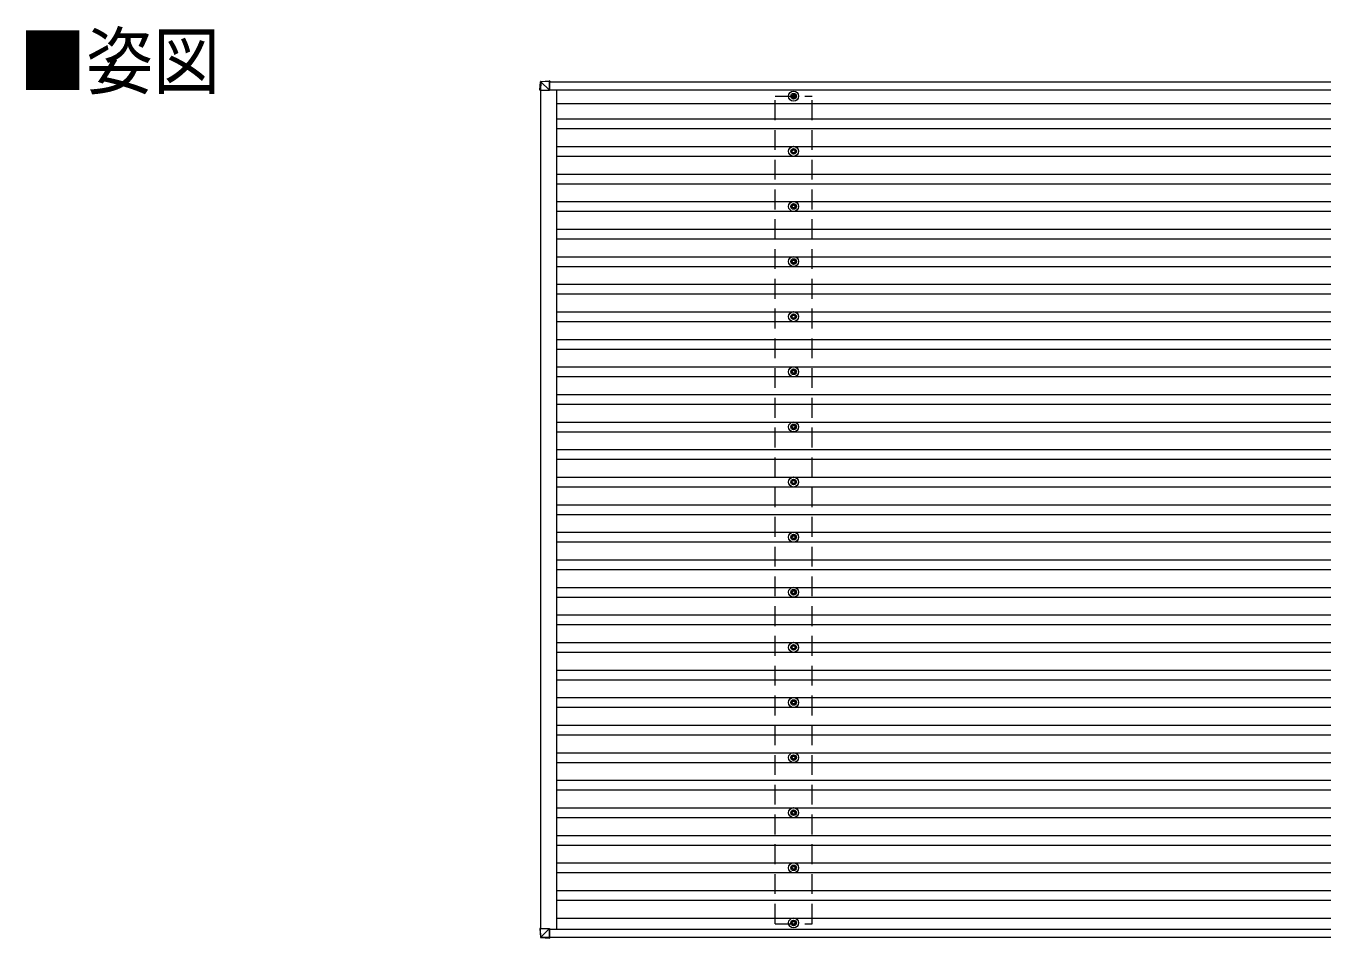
# Model space of a CAD drawing. Units: millimetres at full size, sheet at 1:60; details may follow other scales. Extents: x -16864 to 16864, y -11640 to 11640.
# Drawn here: x -2431 to 2272, y -1172 to 2138 of the extents above; entities that cross this region are included whole.
import ezdxf
from ezdxf.enums import TextEntityAlignment as Align

# ---------------------------------------------------------------- set-up
doc = ezdxf.new("R2010")
doc.units = ezdxf.units.MM
doc.header["$LTSCALE"] = 60
doc.linetypes.add('DASHED1', pattern=[1.8, 1.2, -0.6])
for name, color, linetype, lineweight in [('1-1', 2, 'Continuous', 9), ('1-2', 134, 'Continuous', 9), ('1-3', 5, 'Continuous', 5), ('1-4', 2, 'DASHED1', 9), ('1-5', 6, 'Continuous', 9)]:
    doc.layers.add(name, color=color, linetype=linetype, lineweight=lineweight)
doc.layers.add('1-7', color=7, linetype='Continuous')
doc.styles.add('ＭＳ ゴシック', font='')
doc.styles.get('ＭＳ ゴシック').set_extended_font_data('MS Gothic')

msp = doc.modelspace()

# ---------------------------------------------------------------- linework, layer by layer
at = {"layer": '1-1'}
for p, q in [((-531.27, 1934.84), (4832.21, 1934.84)), ((-563.73, 1904.35), (-563.73, -1137.86)), ((-531.29, 1905.84), (4832.21, 1905.84)), ((-505.93, 1905.84), (-505.93, -1140.16)), ((-505.93, 1856.34), (10213.6, 1856.34)), ((-505.93, -1099.66), (10213.6, -1099.66)), ((-531.32, -1140.16), (4832.21, -1140.16)), ((-529.23, -1169.16), (4832.21, -1169.16))]:
    msp.add_line(p, q, dxfattribs=at)
at = {"layer": '1-2'}
for p, q in [((-505.93, 1800.34), (10213.6, 1800.34)), ((-505.93, 1765.34), (10213.6, 1765.34)), ((-505.93, 1700.34), (10213.6, 1700.34)), ((-505.93, 1665.34), (10213.6, 1665.34)), ((-505.93, 1600.34), (10213.6, 1600.34)), ((-505.93, 1565.34), (10213.6, 1565.34)), ((-505.93, 1500.34), (10213.6, 1500.34)), ((-505.93, 1465.34), (10213.6, 1465.34)), ((-505.93, 1400.34), (10213.6, 1400.34)), ((-505.93, 1365.34), (10213.6, 1365.34)), ((-505.93, 1300.34), (10213.6, 1300.34)), ((-505.93, 1265.34), (10213.6, 1265.34)), ((-505.93, 1200.34), (10213.6, 1200.34)), ((-505.93, 1165.34), (10213.6, 1165.34)), ((-505.93, 1100.34), (10213.6, 1100.34)), ((-505.93, 1065.34), (10213.6, 1065.34)), ((-505.93, 1000.34), (10213.6, 1000.34)), ((-505.93, 965.34), (10213.6, 965.34)), ((-505.93, 900.34), (10213.6, 900.34)), ((-505.93, 865.34), (10213.6, 865.34)), ((-505.93, 800.34), (10213.6, 800.34)), ((-505.93, 765.34), (10213.6, 765.34)), ((-505.93, 700.34), (10213.6, 700.34)), ((-505.93, 665.34), (10213.6, 665.34)), ((-505.93, 600.34), (10213.6, 600.34)), ((-505.93, 565.34), (10213.6, 565.34)), ((-505.93, 500.34), (10213.6, 500.34)), ((-505.93, 465.34), (10213.6, 465.34)), ((-505.93, 400.34), (10213.6, 400.34)), ((-505.93, 365.34), (10213.6, 365.34)), ((-505.93, 300.34), (10213.6, 300.34)), ((-505.93, 265.34), (10213.6, 265.34)), ((-505.93, 200.34), (10213.6, 200.34)), ((-505.93, 165.34), (10213.6, 165.34)), ((-505.93, 100.34), (10213.6, 100.34)), ((-505.93, 65.34), (10213.6, 65.34)), ((-505.93, 0.34), (10213.6, 0.34)), ((-505.93, -34.66), (10213.6, -34.66)), ((-505.93, -99.66), (10213.6, -99.66)), ((-505.93, -134.66), (10213.6, -134.66)), ((-505.93, -199.66), (10213.6, -199.66)), ((-505.93, -234.66), (10213.6, -234.66)), ((-505.93, -299.66), (10213.6, -299.66)), ((-505.93, -334.66), (10213.6, -334.66)), ((-505.93, -399.66), (10213.6, -399.66)), ((-505.93, -434.66), (10213.6, -434.66)), ((-505.93, -499.66), (10213.6, -499.66)), ((-505.93, -534.66), (10213.6, -534.66)), ((-505.93, -599.66), (10213.6, -599.66)), ((-505.93, -634.66), (10213.6, -634.66)), ((-505.93, -699.66), (10213.6, -699.66)), ((-505.93, -734.66), (10213.6, -734.66)), ((-505.93, -799.66), (10213.6, -799.66)), ((-505.93, -834.66), (10213.6, -834.66)), ((-505.93, -899.66), (10213.6, -899.66)), ((-505.93, -934.66), (10213.6, -934.66)), ((-505.93, -999.66), (10213.6, -999.66)), ((-505.93, -1034.66), (10213.6, -1034.66))]:
    msp.add_line(p, q, dxfattribs=at)
at = {"layer": '1-3'}
for p, q in [((349.2, 1884.59), (344.79, 1884.59)), ((349.2, 1884.59), (344.79, 1884.59)), ((353.04, 1892.84), (353.04, 1888.42)), ((356.54, 1892.84), (356.54, 1888.42)), ((364.78, 1884.59), (360.37, 1884.59)), ((364.78, 1884.59), (360.37, 1884.59)), ((349.2, 1881.09), (344.79, 1881.09)), ((349.2, 1881.09), (344.79, 1881.09)), ((353.04, 1877.26), (353.04, 1872.84)), ((356.54, 1877.26), (356.54, 1872.84)), ((364.78, 1881.09), (360.37, 1881.09)), ((364.78, 1881.09), (360.37, 1881.09)), ((349.2, 1684.59), (344.79, 1684.59)), ((349.2, 1681.09), (344.79, 1681.09)), ((353.04, 1692.84), (353.04, 1688.42)), ((353.04, 1677.26), (353.04, 1672.84)), ((356.54, 1692.84), (356.54, 1688.42)), ((356.54, 1677.26), (356.54, 1672.84)), ((364.78, 1684.59), (360.37, 1684.59)), ((364.78, 1681.09), (360.37, 1681.09)), ((349.2, 1484.59), (344.79, 1484.59)), ((349.2, 1481.09), (344.79, 1481.09)), ((353.04, 1492.84), (353.04, 1488.42)), ((353.04, 1477.26), (353.04, 1472.84)), ((356.54, 1492.84), (356.54, 1488.42)), ((356.54, 1477.26), (356.54, 1472.84)), ((364.78, 1484.59), (360.37, 1484.59)), ((364.78, 1481.09), (360.37, 1481.09)), ((349.2, 1284.59), (344.79, 1284.59)), ((349.2, 1281.09), (344.79, 1281.09)), ((353.04, 1292.84), (353.04, 1288.42)), ((353.04, 1277.26), (353.04, 1272.84)), ((356.54, 1292.84), (356.54, 1288.42)), ((356.54, 1277.26), (356.54, 1272.84)), ((364.78, 1284.59), (360.37, 1284.59)), ((364.78, 1281.09), (360.37, 1281.09)), ((349.2, 1084.59), (344.79, 1084.59)), ((353.04, 1092.84), (353.04, 1088.42)), ((356.54, 1092.84), (356.54, 1088.42)), ((364.78, 1084.59), (360.37, 1084.59)), ((349.2, 1081.09), (344.79, 1081.09)), ((353.04, 1077.26), (353.04, 1072.84)), ((356.54, 1077.26), (356.54, 1072.84)), ((364.78, 1081.09), (360.37, 1081.09)), ((349.2, 884.59), (344.79, 884.59)), ((349.2, 881.09), (344.79, 881.09)), ((353.04, 892.84), (353.04, 888.42)), ((353.04, 877.26), (353.04, 872.84)), ((356.54, 892.84), (356.54, 888.42)), ((356.54, 877.26), (356.54, 872.84)), ((364.78, 884.59), (360.37, 884.59)), ((364.78, 881.09), (360.37, 881.09)), ((349.2, 684.59), (344.79, 684.59)), ((349.2, 681.09), (344.79, 681.09)), ((353.04, 692.84), (353.04, 688.42)), ((353.04, 677.26), (353.04, 672.84)), ((356.54, 692.84), (356.54, 688.42)), ((356.54, 677.26), (356.54, 672.84)), ((364.78, 684.59), (360.37, 684.59)), ((364.78, 681.09), (360.37, 681.09)), ((349.2, 484.59), (344.79, 484.59)), ((349.2, 481.09), (344.79, 481.09)), ((353.04, 492.84), (353.04, 488.42)), ((353.04, 477.26), (353.04, 472.84)), ((356.54, 492.84), (356.54, 488.42)), ((356.54, 477.26), (356.54, 472.84)), ((364.78, 484.59), (360.37, 484.59)), ((364.78, 481.09), (360.37, 481.09)), ((349.2, 284.59), (344.79, 284.59)), ((353.04, 292.84), (353.04, 288.42)), ((356.54, 292.84), (356.54, 288.42)), ((364.78, 284.59), (360.37, 284.59)), ((349.2, 281.09), (344.79, 281.09)), ((353.04, 277.26), (353.04, 272.84)), ((356.54, 277.26), (356.54, 272.84)), ((364.78, 281.09), (360.37, 281.09)), ((349.2, 84.59), (344.79, 84.59)), ((349.2, 81.09), (344.79, 81.09)), ((353.04, 92.84), (353.04, 88.42)), ((353.04, 77.26), (353.04, 72.84)), ((356.54, 92.84), (356.54, 88.42)), ((356.54, 77.26), (356.54, 72.84)), ((364.78, 84.59), (360.37, 84.59)), ((364.78, 81.09), (360.37, 81.09)), ((349.2, -115.41), (344.79, -115.41)), ((349.2, -118.91), (344.79, -118.91)), ((353.04, -107.16), (353.04, -111.58)), ((353.04, -122.74), (353.04, -127.16)), ((356.54, -107.16), (356.54, -111.58)), ((356.54, -122.74), (356.54, -127.16)), ((364.78, -115.41), (360.37, -115.41)), ((364.78, -118.91), (360.37, -118.91)), ((349.2, -315.41), (344.79, -315.41)), ((349.2, -318.91), (344.79, -318.91)), ((353.04, -307.16), (353.04, -311.58)), ((353.04, -322.74), (353.04, -327.16)), ((356.54, -307.16), (356.54, -311.58)), ((356.54, -322.74), (356.54, -327.16)), ((364.78, -315.41), (360.37, -315.41)), ((364.78, -318.91), (360.37, -318.91)), ((349.2, -515.41), (344.79, -515.41)), ((353.04, -507.16), (353.04, -511.58)), ((356.54, -507.16), (356.54, -511.58)), ((364.78, -515.41), (360.37, -515.41)), ((349.2, -518.91), (344.79, -518.91)), ((353.04, -522.74), (353.04, -527.16)), ((356.54, -522.74), (356.54, -527.16)), ((364.78, -518.91), (360.37, -518.91)), ((349.2, -715.41), (344.79, -715.41)), ((349.2, -718.91), (344.79, -718.91)), ((353.04, -707.16), (353.04, -711.58)), ((353.04, -722.74), (353.04, -727.16)), ((356.54, -707.16), (356.54, -711.58)), ((356.54, -722.74), (356.54, -727.16)), ((364.78, -715.41), (360.37, -715.41)), ((364.78, -718.91), (360.37, -718.91)), ((349.2, -915.41), (344.79, -915.41)), ((349.2, -918.91), (344.79, -918.91)), ((353.04, -907.16), (353.04, -911.58)), ((353.04, -922.74), (353.04, -927.16)), ((356.54, -907.16), (356.54, -911.58)), ((356.54, -922.74), (356.54, -927.16)), ((364.78, -915.41), (360.37, -915.41)), ((364.78, -918.91), (360.37, -918.91)), ((349.2, -1115.41), (344.79, -1115.41)), ((349.2, -1118.91), (344.79, -1118.91)), ((353.04, -1107.16), (353.04, -1111.58)), ((353.04, -1122.74), (353.04, -1127.16)), ((356.54, -1107.16), (356.54, -1111.58)), ((356.54, -1122.74), (356.54, -1127.16)), ((364.78, -1115.41), (360.37, -1115.41)), ((364.78, -1118.91), (360.37, -1118.91))]:
    msp.add_line(p, q, dxfattribs=at)
for centre, radius in [((354.79, 1882.84), 18.25), ((354.79, 1882.84), 18.25), ((354.79, 1882.84), 10.15), ((354.79, 1882.84), 10.15), ((354.79, 1882.84), 5.85), ((354.79, 1882.84), 5.85), ((354.79, 1882.84), 5.25), ((354.79, 1882.84), 5.25), ((354.79, 1682.84), 18.25), ((354.79, 1682.84), 10.15), ((354.79, 1682.84), 5.85), ((354.79, 1682.84), 5.25), ((354.79, 1482.84), 18.25), ((354.79, 1482.84), 10.15), ((354.79, 1482.84), 5.85), ((354.79, 1482.84), 5.25), ((354.79, 1282.84), 18.25), ((354.79, 1282.84), 10.15), ((354.79, 1282.84), 5.85), ((354.79, 1282.84), 5.25), ((354.79, 1082.84), 18.25), ((354.79, 1082.84), 10.15), ((354.79, 1082.84), 5.85), ((354.79, 1082.84), 5.25), ((354.79, 882.84), 18.25), ((354.79, 882.84), 10.15), ((354.79, 882.84), 5.85), ((354.79, 882.84), 5.25), ((354.79, 682.84), 18.25), ((354.79, 682.84), 10.15), ((354.79, 682.84), 5.85), ((354.79, 682.84), 5.25), ((354.79, 482.84), 18.25), ((354.79, 482.84), 10.15), ((354.79, 482.84), 5.85), ((354.79, 482.84), 5.25), ((354.79, 282.84), 18.25), ((354.79, 282.84), 10.15), ((354.79, 282.84), 5.85), ((354.79, 282.84), 5.25), ((354.79, 82.84), 18.25), ((354.79, 82.84), 10.15), ((354.79, 82.84), 5.85), ((354.79, 82.84), 5.25), ((354.79, -117.16), 18.25), ((354.79, -117.16), 10.15), ((354.79, -117.16), 5.85), ((354.79, -117.16), 5.25), ((354.79, -317.16), 18.25), ((354.79, -317.16), 10.15), ((354.79, -317.16), 5.85), ((354.79, -317.16), 5.25), ((354.79, -517.16), 18.25), ((354.79, -517.16), 10.15), ((354.79, -517.16), 5.85), ((354.79, -517.16), 5.25), ((354.79, -717.16), 18.25), ((354.79, -717.16), 10.15), ((354.79, -717.16), 5.85), ((354.79, -717.16), 5.25), ((354.79, -917.16), 18.25), ((354.79, -917.16), 10.15), ((354.79, -917.16), 5.85), ((354.79, -917.16), 5.25), ((354.79, -1117.16), 18.25), ((354.79, -1117.16), 10.15), ((354.79, -1117.16), 5.85), ((354.79, -1117.16), 5.25)]:
    msp.add_circle(centre, radius, dxfattribs=at)
at = {"layer": '1-4'}
for p, q in [((287.79, 1882.84), (421.79, 1882.84)), ((287.79, -1119.91), (287.79, 1882.84)), ((421.79, -1119.91), (421.79, 1882.84)), ((287.79, -1119.91), (421.79, -1119.91))]:
    msp.add_line(p, q, dxfattribs=at)
at = {"layer": '1-5'}
for p, q in [((-565.57, 1904.35), (-563.7, 1934.91)), ((-561.84, 1934.79), (-563.7, 1904.35)), ((-561.83, 1936.78), (-531.27, 1938.65)), ((-531.3, 1936.75), (-561.79, 1934.89)), ((-531.32, 1904.35), (-561.74, 1934.79)), ((-531.3, 1936.75), (-531.32, 1904.35)), ((-531.29, 1904.38), (-531.27, 1935.68)), ((-529.21, 1938.65), (-531.27, 1938.65)), ((-529.23, 1935.68), (-531.27, 1935.56)), ((-531.27, 1935.35), (-529.19, 1935.35)), ((-531.26, 1936.15), (-529.23, 1936.15)), ((-531.26, 1936.03), (-529.23, 1936.15)), ((-529.23, 1935.35), (-529.23, 1935.68)), ((-529.19, 1937.72), (-529.19, 1935.35)), ((-563.7, 1904.35), (-565.57, 1904.35)), ((-563.7, 1904.35), (-531.32, 1904.35)), ((-565.57, -1137.86), (-563.7, -1168.42)), ((-563.7, -1137.86), (-565.57, -1137.86)), ((-563.7, -1137.86), (-531.32, -1137.86)), ((-561.84, -1168.3), (-563.7, -1137.86)), ((-561.83, -1170.3), (-531.27, -1172.16)), ((-531.3, -1170.27), (-561.79, -1168.4)), ((-531.32, -1137.86), (-561.74, -1168.3)), ((-531.3, -1170.27), (-531.32, -1137.86)), ((-531.29, -1137.89), (-531.27, -1169.19)), ((-531.27, -1168.86), (-529.19, -1168.86)), ((-529.23, -1169.2), (-531.27, -1169.07)), ((-529.21, -1172.16), (-531.27, -1172.16)), ((-531.26, -1169.54), (-529.23, -1169.66)), ((-531.26, -1169.66), (-529.23, -1169.66)), ((-529.23, -1168.86), (-529.23, -1169.2)), ((-529.19, -1171.23), (-529.19, -1168.86))]:
    msp.add_line(p, q, dxfattribs=at)
for centre, radius, start, end in [((-561.7, 1934.79), 2, 93.50293, 176.50293), ((-555.71, 2042.56), 107.95, 265.75452, 266.7454), ((-554.32, 1935.74), 7.58, 172.1116, 187.2478), ((-555.71, -1276.07), 107.95, 93.2546, 94.24548), ((-561.7, -1168.3), 2, 183.49707, 266.49707), ((-554.32, -1169.25), 7.58, 172.7522, 187.8884)]:
    msp.add_arc(centre, radius, start, end, dxfattribs=at)
for centre, major_axis, ratio, start_param, end_param in [((-561.7, 1934.79), (-0.12, 2), 0.038822, 6.2823106, 7.8008448), ((-531.27, 1936.65), (0, 2), 0.014285, 0, 1.5185342), ((-531.26, 1935.65), (0, 0.501), 0.014285, 0, 1.5185342), ((-529.23, 1935.65), (0, 0.501), 0.014308, 4.778368, 6.283186), ((-529.21, 1937.65), (0, 1), 0.014308, 4.778368, 6.283186), ((-561.7, -1168.3), (-0.12, -2), 0.038822, 4.7655258, 6.28406), ((-531.27, -1170.16), (0, -2), 0.014285, 4.7646511, 6.2831853), ((-531.26, -1169.16), (0, -0.501), 0.014285, 4.7646511, 6.2831853), ((-529.23, -1169.16), (0, -0.501), 0.014308, 6.2831846, 7.7880026), ((-529.21, -1171.16), (0, -1), 0.014308, 6.2831846, 7.7880026)]:
    msp.add_ellipse(centre, major_axis=major_axis, ratio=ratio, start_param=start_param, end_param=end_param, dxfattribs=at)

# ---------------------------------------------------------------- texts
at = {"layer": '1-7', "style": 'ＭＳ ゴシック', "width": 0.9}
msp.add_text('■姿図', height=197.9, dxfattribs=at).set_placement((-2454.81, 1851.79), align=Align.BOTTOM_LEFT)

doc.saveas('drawing.dxf')
